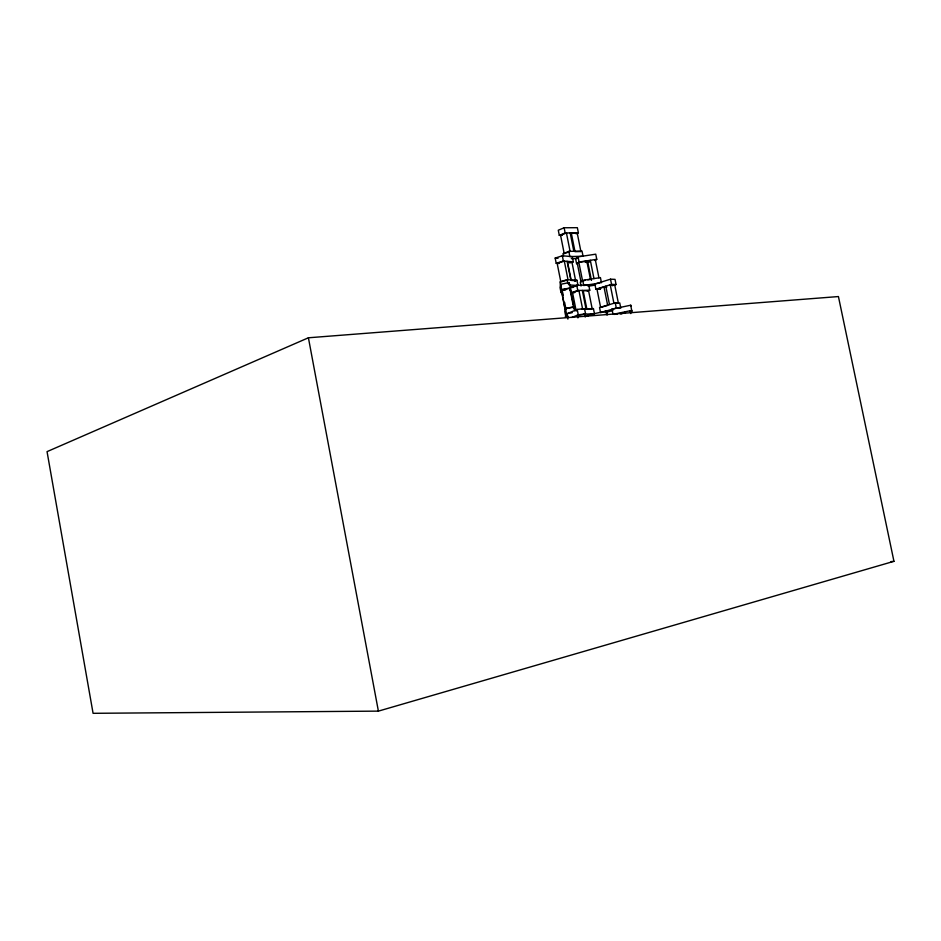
<?xml version="1.0" encoding="UTF-8"?>
<svg xmlns="http://www.w3.org/2000/svg" width="941" height="941" viewBox="0 0 941 941"><rect width="100%" height="100%" fill="white"/><g stroke="black" fill="none" stroke-linecap="round" stroke-linejoin="round"><path stroke-width="1.41" d="M560.648 284.288L560.024 287.487L561.059 292.722L561.695 289.593L560.648 284.288L569.223 282.594L571.375 292.663L574.798 292.592M568.729 284.735L569.223 282.594M565.329 308.766L573.904 307.072L570.152 288.217L561.589 289.922L565.129 309.577L561.412 290.804L565.67 289.957M569.775 289.993L570.281 287.899L561.695 289.593M565.447 308.472L564.753 311.33L565.8 316.576L566.494 313.788L565.447 308.472L574.034 306.778L574.822 310.765M573.492 308.695L574.034 306.778M578.056 256.869L575.621 258.81L576.645 263.939L579.08 262.021L596.77 259.316L595.747 254.176L578.056 256.869L579.08 262.021M587.819 279.842L590.477 279.43L586.819 261.139L578.856 262.351L577.339 263.551L580.973 281.806L585.161 280.265M585.267 262.339L586.819 261.139M595.077 260.598L596.77 259.316M601.464 282.747L600.429 277.595L582.738 280.359L580.279 282.171L581.044 286.017M308.413 337.784L47.05 451.633L93.077 713.313L378.4 711.125L893.95 561.307L838.431 296.556L308.413 337.784L378.4 711.125M571.799 317.517L578.28 314.812L585.561 313.965L584.502 308.601L577.209 309.424L566.847 313.824L567.905 319.128M576.033 233.78L578.374 232.815L577.351 227.687L564.13 227.769L558.284 230.216L559.307 235.368L562.248 235.332M559.307 235.368L565.165 232.956L578.374 232.815M568.823 251.388L569.858 256.587L583.044 256.234L582.02 251.094L568.823 251.388L562.953 253.717L563.471 256.305M587.208 291.098L589.772 290.24L588.737 285.088L576.739 285.299L570.352 287.487L573.022 287.428M571.375 292.663L577.774 290.498L589.772 290.24M559.06 263.527L556.213 263.304L555.178 258.081L562.33 255.776L572.269 256.646L573.292 261.833L569.74 262.962M567.846 315.87L565.27 316.694L567.976 316.588M556.213 263.304L563.377 261.022L573.292 261.833M591.889 314.565L594.453 313.741L593.43 308.577L581.456 309.024M612.156 285.735L616.061 284.535L615.026 279.371L610.509 279.183L594.865 284.064L595.888 289.205L600.429 289.334M569.528 285.005L577.997 285.464L576.962 280.277L567.082 279.677L559.895 281.888L560.942 287.123M574.586 281.006L576.962 280.277M595.888 289.205L611.556 284.382L616.061 284.535M600.64 307.484L596.982 289.169L604.004 287.005L606.827 287.099M570.858 287.64L576.809 285.829M615.261 302.861L599.546 307.531L600.581 312.694L616.296 308.072L620.789 308.107L619.743 302.931L615.261 302.861L616.296 308.072M602.052 307.06L607.674 305.39L604.004 287.005M605.098 312.706L612.944 310.412M607.345 314.635L606.18 311.071L587.643 315.106L588.407 316.07M611.991 309.154L630.741 305.202L631.87 311.495L631.787 310.401L613.026 314.353L611.991 309.154L612.191 310.248M614.497 314.423L617.308 313.824M620.401 313.906L624.695 313.012M566.494 313.788L572.222 312.659M588.066 286.229L594.83 285.17M600.099 282.959L583.773 285.523L582.738 280.359M586.114 262.48L590.172 261.857M891.021 561.624L893.95 561.307M585.384 315.894L588.043 315.788M583.832 314.188L594.453 313.741M588.207 309.119L592.218 308.966L588.56 290.64L583.197 290.757L586.866 309.166M571.305 258.681L577.162 258.516M596.982 289.169L599.817 289.252M555.178 258.081L558.025 258.316M630.776 313.588L630.199 310.742L630.294 311.836M610.509 279.183L611.556 284.382M605.792 286.158L609.486 304.578M606.18 311.071L606.957 314.953M595.288 259.54L598.947 277.83M593.971 278.607L590.325 260.304L587.819 262.221L591.454 280.418M578.856 262.351L582.514 280.677M582.314 290.416L585.996 308.871M570.175 232.909L573.834 251.294M585.22 317.058L584.679 314.341L577.398 315.176L577.939 317.905M582.608 308.989L578.927 290.487L572.54 292.651L576.198 311.071M576.739 285.299L577.774 290.498M564.13 227.769L565.165 232.956M577.209 309.424L578.28 314.812M567.129 261.339L570.822 279.912M569.94 289.11L573.14 305.202M562.33 255.776L563.377 261.022M567.082 279.677L567.858 283.606M562.647 292.404L563.224 295.274M564.635 302.426L566.059 309.589M621.507 312.941L621.601 313.624M624.918 311.847L625.047 312.93M630.741 305.202L630.835 306.319M566.435 232.956L560.589 235.368L564.235 253.705L570.105 251.376L566.435 232.956M564.318 261.116L557.166 263.398L560.848 281.959L568.023 279.748L564.318 261.116M580.915 251.529L575.01 251.659L571.352 233.333L577.268 233.274L580.915 251.529M618.413 303.32L613.92 303.261L610.227 284.794L614.732 284.947L618.413 303.32M575.621 280.689L571.199 280.418L567.517 261.892L571.963 262.257L575.621 280.689"/></g></svg>
